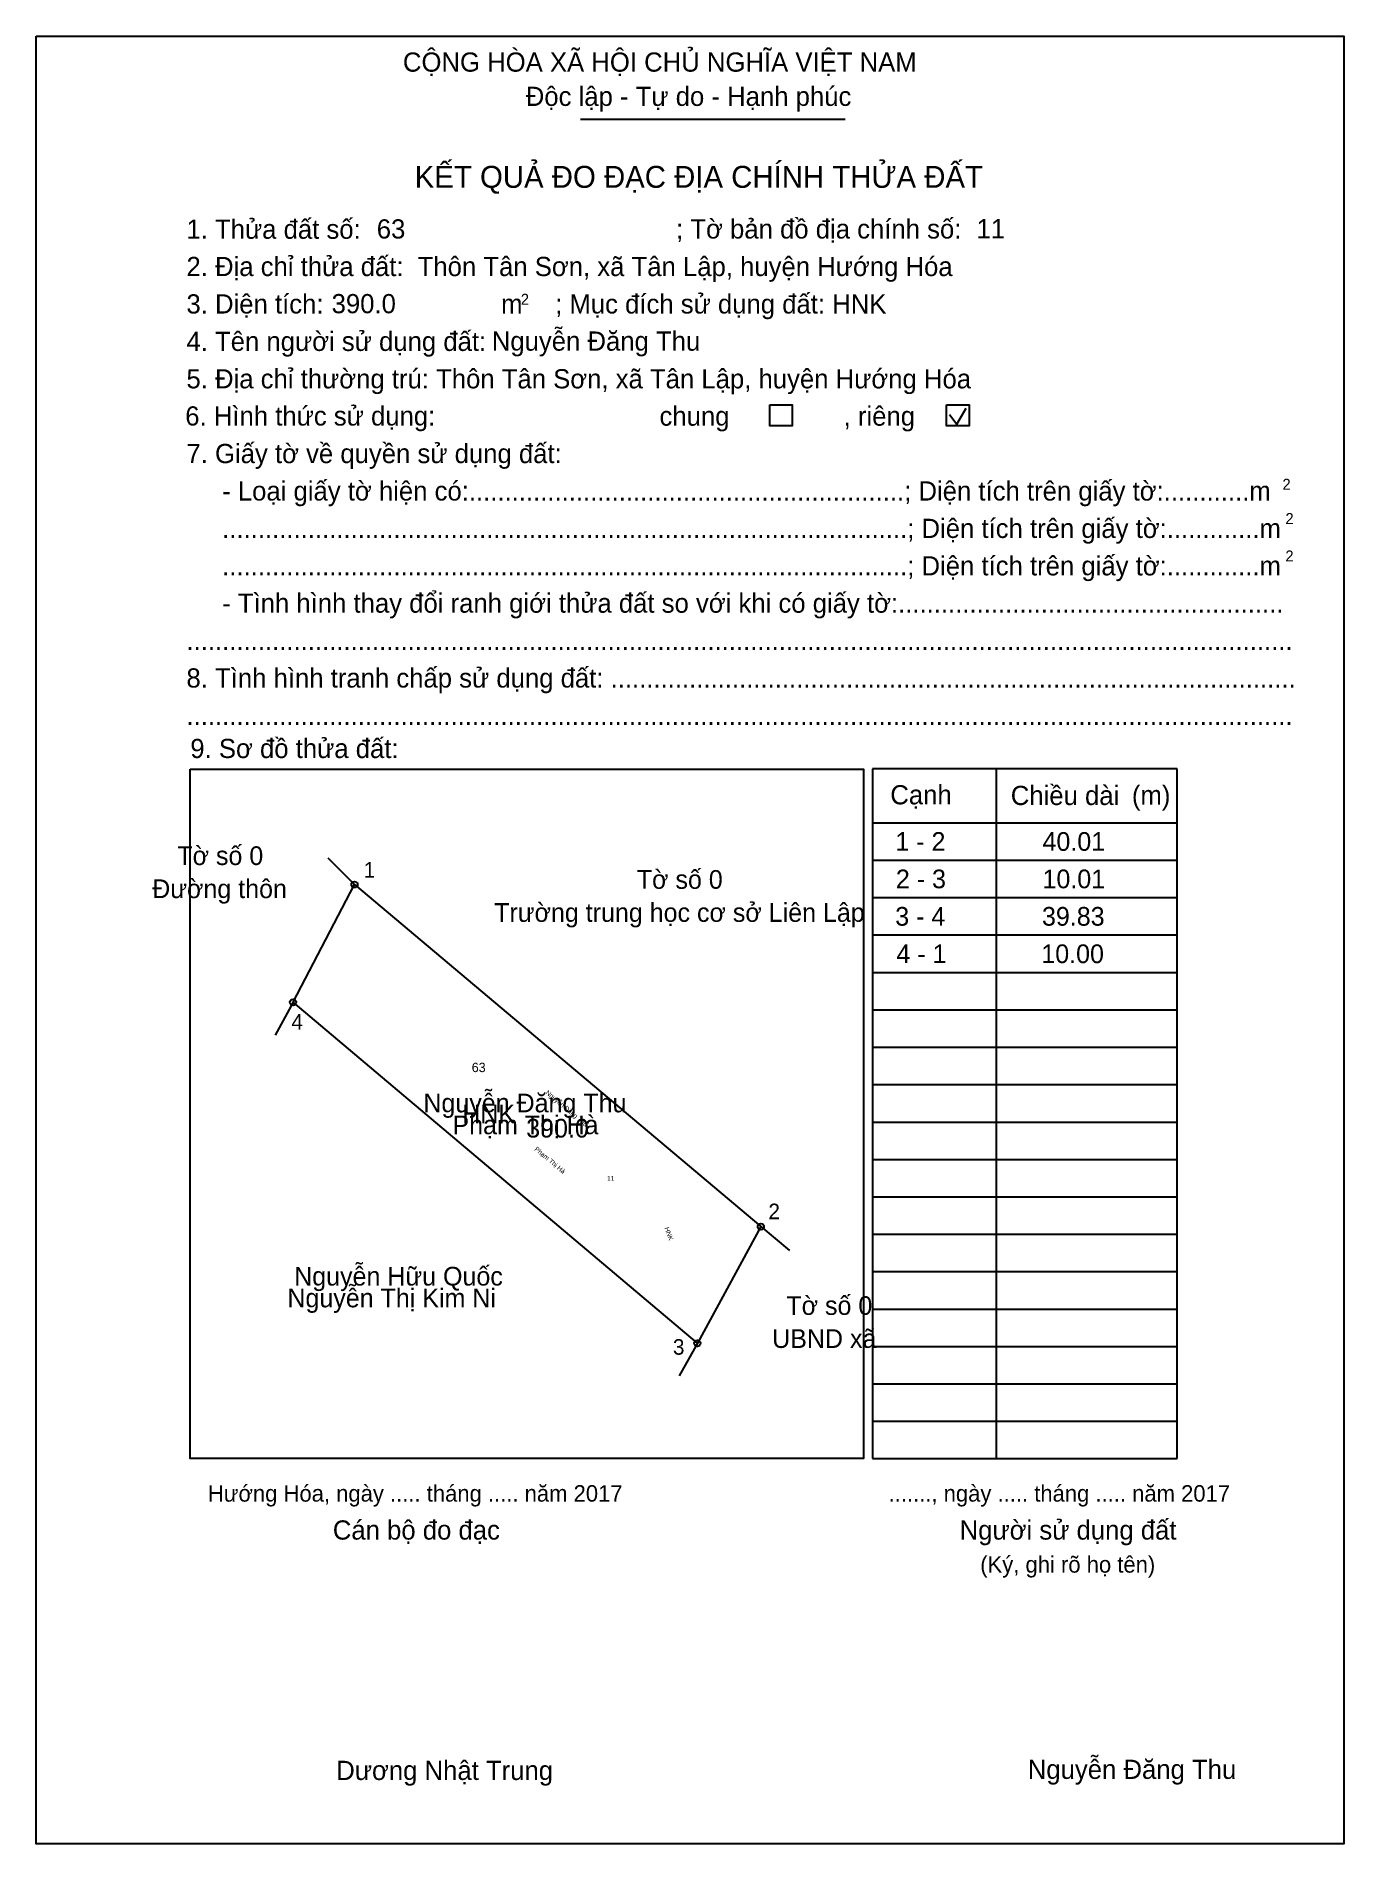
# Model space of a CAD drawing. Extents: x 547900 to 547999, y 1837673 to 1837809.
import ezdxf

# ---------------------------------------------------------------- set-up
doc = ezdxf.new("R2010")
doc.units = 0
for name, color, linetype in [('Level 1', 7, 'Continuous'), ('Level 10', 7, 'Continuous'), ('Level 11', 7, 'Continuous'), ('Level 13', 7, 'Continuous'), ('Level 15', 7, 'Continuous'), ('Level 18', 7, 'Continuous'), ('Level 19', 7, 'Continuous'), ('Level 2', 7, 'Continuous'), ('Level 21', 7, 'Continuous'), ('Level 27', 7, 'Continuous'), ('Level 36', 7, 'Continuous'), ('Level 48', 7, 'Continuous'), ('Level 50', 7, 'Continuous'), ('Level 52', 7, 'Continuous'), ('Level 6', 7, 'Continuous'), ('Level 9', 7, 'Continuous')]:
    doc.layers.add(name, color=color, linetype=linetype)

msp = doc.modelspace()

# ---------------------------------------------------------------- linework, layer by layer
at = {"layer": 'Level 1'}
for p, q in [((547900.38, 1837809.27), (547900.38, 1837809.27)), ((547941.38, 1837803.02), (547961.3, 1837803.02)), ((547969.16, 1837780.76), (547969.72, 1837780.03)), ((547969.72, 1837780.03), (547970.4, 1837781.25)), ((547911.99, 1837754.04), (547911.99, 1837754.04)), ((547986.29, 1837754.06), (547963.35, 1837754.06)), ((547963.35, 1837754.06), (547963.35, 1837702.1)), ((547972.68, 1837754.06), (547972.68, 1837702.1)), ((547986.29, 1837702.1), (547986.29, 1837754.06)), ((547963.35, 1837750), (547979.12, 1837750)), ((547979.12, 1837750), (547986.29, 1837750)), ((547963.35, 1837747.18), (547979.12, 1837747.18)), ((547979.12, 1837747.18), (547986.29, 1837747.18)), ((547963.35, 1837744.37), (547979.12, 1837744.37)), ((547979.12, 1837744.37), (547986.29, 1837744.37)), ((547963.35, 1837741.55), (547979.12, 1837741.55)), ((547979.12, 1837741.55), (547986.29, 1837741.55)), ((547963.35, 1837738.73), (547979.12, 1837738.73)), ((547979.12, 1837738.73), (547986.29, 1837738.73)), ((547963.35, 1837735.91), (547979.12, 1837735.91)), ((547979.12, 1837735.91), (547986.29, 1837735.91)), ((547963.35, 1837733.09), (547979.12, 1837733.09)), ((547979.12, 1837733.09), (547986.29, 1837733.09)), ((547963.35, 1837730.28), (547979.12, 1837730.28)), ((547979.12, 1837730.28), (547986.29, 1837730.28)), ((547963.35, 1837727.46), (547979.12, 1837727.46)), ((547979.12, 1837727.46), (547986.29, 1837727.46)), ((547963.35, 1837724.64), (547979.12, 1837724.64)), ((547979.12, 1837724.64), (547986.29, 1837724.64)), ((547963.35, 1837721.82), (547979.12, 1837721.82)), ((547979.12, 1837721.82), (547986.29, 1837721.82)), ((547963.35, 1837719.01), (547979.12, 1837719.01)), ((547979.12, 1837719.01), (547986.29, 1837719.01)), ((547963.35, 1837716.19), (547979.12, 1837716.19)), ((547979.12, 1837716.19), (547986.29, 1837716.19)), ((547963.35, 1837713.37), (547979.12, 1837713.37)), ((547979.12, 1837713.37), (547986.29, 1837713.37)), ((547963.35, 1837710.55), (547979.12, 1837710.55)), ((547979.12, 1837710.55), (547986.29, 1837710.55)), ((547963.35, 1837707.74), (547979.12, 1837707.74)), ((547979.12, 1837707.74), (547986.29, 1837707.74)), ((547963.35, 1837704.92), (547979.12, 1837704.92)), ((547979.12, 1837704.92), (547986.29, 1837704.92)), ((547986.29, 1837702.1), (547986.29, 1837702.61)), ((547962.69, 1837702.1), (547962.69, 1837702.1)), ((547963.35, 1837702.1), (547986.29, 1837702.1)), ((547998.85, 1837673.08), (547998.85, 1837673.08))]:
    msp.add_line(p, q, dxfattribs=at)
msp.add_lwpolyline([(547911.99, 1837754.04), (547962.69, 1837754.04), (547962.69, 1837702.1), (547911.99, 1837702.1)], close=True, dxfattribs=at)
at = {"layer": 'Level 10'}
msp.add_lwpolyline([(547950.17, 1837710.79), (547919.73, 1837736.48), (547924.35, 1837745.35), (547954.95, 1837719.58)], close=True, dxfattribs=at)
at = {"layer": 'Level 11'}
for centre in [(547924.35, 1837745.35), (547919.73, 1837736.48), (547954.95, 1837719.58), (547950.17, 1837710.79), (547950.17, 1837710.79)]:
    msp.add_circle(centre, 0.235, dxfattribs=at)
at = {"layer": 'Level 2'}
msp.add_lwpolyline([(547900.38, 1837809.27), (547998.85, 1837809.27), (547998.85, 1837673.08), (547900.38, 1837673.08)], close=True, dxfattribs=at)
at = {"layer": 'Level 27'}
for p, q in [((547924.35, 1837745.35), (547922.36, 1837747.34)), ((547919.73, 1837736.48), (547918.37, 1837734.01)), ((547954.95, 1837719.58), (547957.11, 1837717.77)), ((547950.17, 1837710.79), (547948.79, 1837708.33))]:
    msp.add_line(p, q, dxfattribs=at)
at = {"layer": 'Level 50'}
for points in [[(547955.63, 1837781.49), (547957.32, 1837781.49), (547957.32, 1837779.91), (547955.63, 1837779.91)], [(547968.94, 1837781.49), (547970.63, 1837781.49), (547970.63, 1837779.91), (547968.94, 1837779.91)]]:
    msp.add_lwpolyline(points, close=True, dxfattribs=at)

# ---------------------------------------------------------------- texts
at = {"layer": 'Level 1'}
for s, height, p in [('CỘNG HÒA XÃ HỘI CHỦ NGHĨA VIỆT NAM', 1.4463, (547928, 1837806.59)), ('Độc lập - Tự do - Hạnh phúc', 1.4463, (547937.25, 1837804.01)), ('KẾT QUẢ ĐO ĐẠC ĐỊA CHÍNH THỬA ĐẤT', 1.6531, (547928.89, 1837797.84)), ('1. Thửa đất số:', 1.4463, (547911.7, 1837794)), ('; Tờ bản đồ địa chính số:', 1.4463, (547948.57, 1837794.02)), ('2. Địa chỉ thửa đất:', 1.4463, (547911.7, 1837791.19)), ('3. Diện tích:', 1.4463, (547911.7, 1837788.37)), ('2', 0.826, (547936.88, 1837789.03)), ('; Mục đích sử dụng đất: HNK', 1.4464, (547939.46, 1837788.37)), ('m', 1.45, (547935.39, 1837788.37)), ('4. Tên người sử dụng đất:', 1.4463, (547911.7, 1837785.55)), ('5. Địa chỉ thường trú: Thôn Tân Sơn, xã Tân Lập, huyện Hướng Hóa', 1.4464, (547911.7, 1837782.73)), ('chung                , riêng', 1.4463, (547947.32, 1837779.92)), ('7. Giấy tờ về quyền sử dụng đất:', 1.4463, (547911.7, 1837777.1)), ('     - Loại giấy tờ hiện có:.............................................................; Diện tích trên giấy tờ:............m', 1.44632, (547911.7, 1837774.28)), ('2', 0.826, (547994.23, 1837775.09)), ('2', 0.826, (547994.45, 1837772.51)), ('     ................................................................................................; Diện tích trên giấy tờ:.............m', 1.44632, (547911.7, 1837771.46)), ('     ................................................................................................; Diện tích trên giấy tờ:.............m', 1.44632, (547911.7, 1837768.64)), ('2', 0.826, (547994.45, 1837769.69)), ('     - Tình hình thay đổi ranh giới thửa đất so với khi có giấy tờ:......................................................', 1.44632, (547911.7, 1837765.83)), ('...........................................................................................................................................................', 1.44632, (547911.7, 1837763.01)), ('8. Tình hình tranh chấp sử dụng đất: ................................................................................................', 1.44632, (547911.7, 1837760.19)), ('...........................................................................................................................................................', 1.44632, (547911.7, 1837757.37)), ('9. Sơ đồ thửa đất:', 1.4463, (547911.99, 1837754.88)), ('Cạnh', 1.446, (547964.7, 1837751.39)), ('Chiều dài', 1.446, (547973.77, 1837751.34)), ('(m)', 1.446, (547982.89, 1837751.36)), ('Hướng Hóa, ngày ..... tháng ..... năm 2017', 1.2398, (547913.31, 1837698.86)), ('......., ngày ..... tháng ..... năm 2017', 1.2398, (547964.57, 1837698.86)), ('Cán bộ đo đạc', 1.4464, (547922.72, 1837696)), ('Người sử dụng đất', 1.4463, (547969.92, 1837696)), ('(Ký, ghi rõ họ tên)', 1.2398, (547971.47, 1837693.51)), ('Dương Nhật Trung', 1.4464, (547922.98, 1837677.89))]:
    msp.add_text(s, height=height, dxfattribs=at).set_placement(p)
at = {"layer": 'Level 13'}
for s, height, p in [('Nguyễn Đăng Thu', 1.4088, (547929.54, 1837728.19)), ('HNK', 1.409, (547932.47, 1837727.37)), ('Phạm Thị Hà', 1.4088, (547931.73, 1837726.54)), ('390.0', 1.409, (547937.28, 1837726.29))]:
    msp.add_text(s, height=height, dxfattribs=at).set_placement(p)
msp.add_text('Nguyễn Đăng Thu', height=0.3522, rotation=320, dxfattribs=at).set_placement((547938.71, 1837729.61))
at = {"layer": 'Level 15'}
msp.add_text('Phạm Thị Hà', height=0.3522, rotation=320, dxfattribs=at).set_placement((547937.87, 1837725.36))
at = {"layer": 'Level 18'}
msp.add_text('11', height=0.352, dxfattribs=at).set_placement((547943.38, 1837723.04))
at = {"layer": 'Level 19'}
msp.add_text('HNK', height=0.352, rotation=290, dxfattribs=at).set_placement((547947.69, 1837719.47))
at = {"layer": 'Level 21'}
msp.add_text('63', height=0.704, dxfattribs=at).set_placement((547933.18, 1837731.22))
at = {"layer": 'Level 36'}
for s, height, p in [('Tờ số 0', 1.409, (547911.01, 1837746.82)), ('Tờ số 0', 1.409, (547945.61, 1837745.03)), ('Đường thôn', 1.409, (547909.12, 1837744.33)), ('Trường trung học cơ sở Liên Lập', 1.4088, (547934.87, 1837742.54)), ('Nguyễn Hữu Quốc', 1.4088, (547919.81, 1837715.14)), ('Nguyễn Thị Kim Ni', 1.4088, (547919.3, 1837713.5)), ('Tờ số 0', 1.409, (547956.87, 1837712.93)), ('UBND xã', 1.409, (547955.8, 1837710.44))]:
    msp.add_text(s, height=height, dxfattribs=at).set_placement(p)
at = {"layer": 'Level 48'}
msp.add_text('6. Hình thức sử dụng:', height=1.4464, dxfattribs=at).set_placement((547911.61, 1837779.93))
at = {"layer": 'Level 52'}
for s, p in [('1 - 2', (547965.08, 1837747.89)), ('40.01', (547976.16, 1837747.89)), ('2 - 3', (547965.12, 1837745.07)), ('10.01', (547976.16, 1837745.07)), ('3 - 4', (547965.07, 1837742.25)), ('39.83', (547976.12, 1837742.25)), ('4 - 1', (547965.16, 1837739.43)), ('10.00', (547976.07, 1837739.43))]:
    msp.add_text(s, height=1.409, dxfattribs=at).set_placement(p)
at = {"layer": 'Level 6'}
for s, height, p in [('63', 1.446, (547926.03, 1837794.02)), ('11', 1.446, (547971.19, 1837794.04)), ('Thôn Tân Sơn, xã Tân Lập, huyện Hướng Hóa', 1.4464, (547929.11, 1837791.19)), ('390.0', 1.446, (547922.63, 1837788.39)), ('Nguyễn Đăng Thu', 1.4464, (547934.69, 1837785.57)), ('Nguyễn Đăng Thu', 1.4464, (547975.05, 1837677.97))]:
    msp.add_text(s, height=height, dxfattribs=at).set_placement(p)
at = {"layer": 'Level 9'}
for s, p in [('1', (547925.04, 1837745.87)), ('4', (547919.6, 1837734.42)), ('2', (547955.52, 1837720.14)), ('3', (547948.33, 1837709.93))]:
    msp.add_text(s, height=1.17, dxfattribs=at).set_placement(p)

doc.saveas('drawing.dxf')
